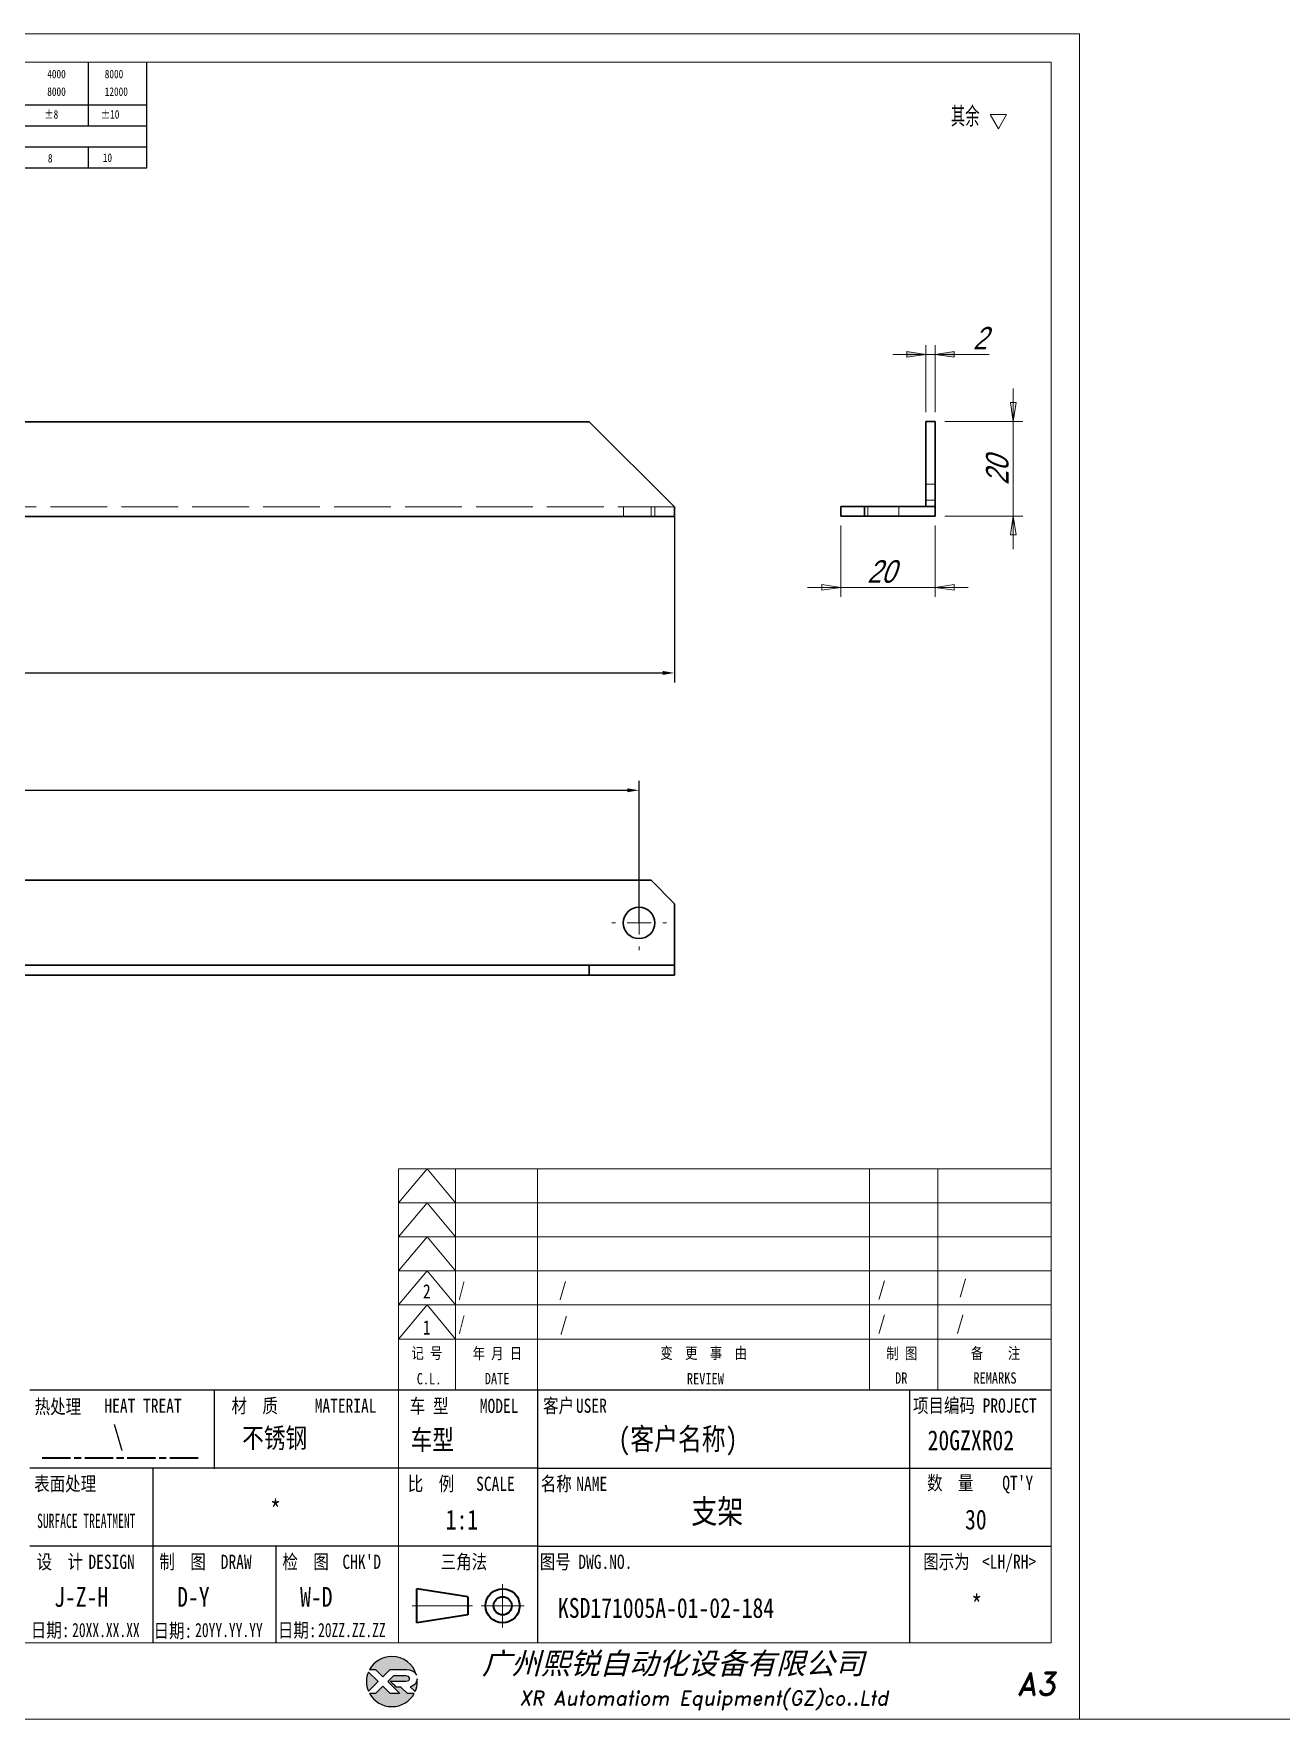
# Model space of a CAD drawing. Header units: millimetres. Extents: x 115 to 5146, y 57 to 1134.
# Drawn here: x 2877.3 to 3141.1, y 57 to 413.4 of the extents above; entities that cross this region are included whole.
import ezdxf
from ezdxf.enums import TextEntityAlignment as Align

# ---------------------------------------------------------------- set-up
doc = ezdxf.new("R2010")
doc.units = ezdxf.units.MM
doc.header["$PDMODE"] = 35
for name, pattern in [('ACAD_ISO02W100', [15, 12, -3]), ('AM_ISO08W050x2', [9, 6, -0.75, 1.5, -0.75]), ('CENTER', [50.8, 31.75, -6.35, 6.35, -6.35]), ('DOT2', [0.125, 0, -0.125])]:
    doc.linetypes.add(name, pattern=pattern)
for name, color, linetype in [('C00-00-00', 7, 'Continuous'), ('layer 1', 7, 'Continuous'), ('图\\M+19E79\\M+195B6\\M+18E9A', 7, 'Continuous'), ('图号', 7, 'Continuous'), ('图名', 7, 'Continuous'), ('数量', 7, 'Continuous'), ('材质', 7, 'Continuous'), ('表面处理', 7, 'Continuous'), ('车型', 7, 'Continuous')]:
    doc.layers.add(name, color=color, linetype=linetype)
doc.layers.add('C00-00-FF', color=5, linetype='Continuous', true_color=0x0000ff)
for name, color, linetype, lineweight in [('DIM', 3, 'Continuous', 25), ('中心线', 2, 'AM_ISO08W050x2', 18), ('图框', 7, 'Continuous', 18), ('标注线', 3, 'Continuous', 18), ('热处理', 7, 'Continuous', 20), ('粗点划线', 6, 'AM_ISO08W050x2', 35)]:
    doc.layers.add(name, color=color, linetype=linetype, lineweight=lineweight)
doc.layers.add('打印', color=7, linetype='Continuous', lineweight=15, plot=False)
doc.layers.add('打印-禁用', color=7, linetype='Continuous', lineweight=15, plot=False)
doc.styles.add('HC_GBDIM', font='romans', dxfattribs={"width": 0.667, "bigfont": 'gbcbig'})
doc.styles.get("Standard").update_dxf_attribs({"font": 'txt.shx', "width": 0.8, "oblique": 20, "bigfont": 'bigfont.shx'})
doc.styles.add('STYLE1', font='')
doc.styles.add('国标', font='simfang.ttf', dxfattribs={"width": 0.8})
doc.styles.add('机械长仿宋', font='gbenor.shx', dxfattribs={"height": 1, "bigfont": 'gbcbig.shx'})
doc.styles.add('标题\\M+18E9A', font='romand.shx', dxfattribs={"oblique": 10, "bigfont": 'bigfont.shx'})
doc.styles.get('STYLE1').set_extended_font_data('SimSun')
doc.dimstyles.new('HC_GBDIM', dxfattribs={"dimtxt": 3.5, "dimasz": 2.5, "dimexe": 2, "dimexo": 0, "dimgap": 1.5, "dimtad": 1, "dimdec": 1, "dimzin": 0, "dimdsep": 46, "dimtxsty": 'HC_GBDIM', "dimcen": 2.5, "dimclrd": 130, "dimclre": 130, "dimclrt": 3, "dimadec": 0, "dimazin": 0, "dimtfac": 0.714286, "dimtdec": 1, "dimtmove": 0, "dimatfit": 3, "dimfxl": 0, "dimtzin": 0, "dimlwd": -1, "dimlwe": -1, "dimarcsym": 0})

# ---------------------------------------------------------------- blocks, each defined once
blk = doc.blocks.new('XR')
at = {"true_color": 0xfc8000}
h = blk.add_hatch(color=30, dxfattribs=at)
h.set_gradient(color1=(252, 128, 0), rotation=240, one_color=1, tint=1, name='INVCURVED')
edge = h.paths.add_edge_path()
edge.add_spline(control_points=[(-434.18, -5928.47), (-433.9, -5928.74), (-433.63, -5929.01), (-433.63, -5929.01), (-433.63, -5929.01), (-433.63, -5929.01), (-433.36, -5928.74), (-433.09, -5928.47)], knot_values=[0.5625, 0.5625, 0.5625, 0.5625, 0.625, 0.625, 0.625, 0.625, 0.6875, 0.6875, 0.6875, 0.6875], degree=3, periodic=0)
edge.add_spline(control_points=[(-433.09, -5928.47), (-432.82, -5928.2), (-432.54, -5927.93), (-432.54, -5927.93), (-432.54, -5927.93), (-432.54, -5927.93), (-432.04, -5927.93), (-431.53, -5927.93)], knot_values=[0.4375, 0.4375, 0.4375, 0.4375, 0.5, 0.5, 0.5, 0.5, 0.5625, 0.5625, 0.5625, 0.5625], degree=3, periodic=0)
edge.add_spline(control_points=[(-431.53, -5927.93), (-431.03, -5927.93), (-430.52, -5927.93), (-430.52, -5927.93), (-430.52, -5927.93), (-430, -5927.93), (-429.43, -5927.96), (-429.01, -5928.33)], knot_values=[0.25, 0.25, 0.25, 0.25, 0.3125, 0.3125, 0.3125, 0.3125, 0.4375, 0.4375, 0.4375, 0.4375], degree=3, periodic=0)
edge.add_spline(control_points=[(-429.01, -5928.33), (-428.88, -5928.44), (-428.78, -5928.59), (-428.71, -5928.75)], knot_values=[0.125, 0.125, 0.125, 0.125, 0.25, 0.25, 0.25, 0.25], degree=3, periodic=0)
edge.add_spline(control_points=[(-428.71, -5928.75), (-429.13, -5927.18), (-430.58, -5926.02), (-432.31, -5926.02)], knot_values=[0, 0, 0, 0, 0.125, 0.125, 0.125, 0.125], degree=3, periodic=0)
edge.add_spline(control_points=[(-432.31, -5926.02), (-433.72, -5926.02), (-434.94, -5926.79), (-435.58, -5927.93)], knot_values=[0.875, 0.875, 0.875, 0.875, 1, 1, 1, 1], degree=3, periodic=0)
edge.add_spline(control_points=[(-435.58, -5927.93), (-435.58, -5927.93), (-434.72, -5927.93), (-434.72, -5927.93), (-434.72, -5927.93), (-434.72, -5927.93), (-434.45, -5928.2), (-434.18, -5928.47)], knot_values=[0.6875, 0.6875, 0.6875, 0.6875, 0.8125, 0.8125, 0.8125, 0.8125, 0.875, 0.875, 0.875, 0.875], degree=3, periodic=0)
edge = h.paths.add_edge_path()
edge.add_spline(control_points=[(-434.79, -5929.26), (-435.04, -5929.02), (-435.34, -5928.72), (-435.54, -5928.53)], knot_values=[0.562504, 0.562504, 0.562504, 0.562504, 0.656252, 0.656252, 0.656252, 0.656252], degree=3, periodic=0)
edge.add_spline(control_points=[(-435.54, -5928.53), (-435.67, -5928.4), (-435.76, -5928.31), (-435.76, -5928.31), (-435.76, -5928.31), (-435.94, -5928.74), (-436.03, -5929.21), (-436.03, -5929.71)], knot_values=[0.25, 0.25, 0.25, 0.25, 0.312504, 0.312504, 0.312504, 0.312504, 0.562504, 0.562504, 0.562504, 0.562504], degree=3, periodic=0)
edge.add_spline(control_points=[(-436.03, -5929.71), (-436.03, -5930.2), (-435.94, -5930.67), (-435.76, -5931.1), (-435.76, -5931.1), (-435.4, -5930.75), (-435.05, -5930.4)], knot_values=[0.874998, 0.874998, 0.874998, 0.874998, 1.124998, 1.124998, 1.124998, 1.25, 1.25, 1.25, 1.25], degree=3, periodic=0)
edge.add_spline(control_points=[(-435.05, -5930.4), (-434.7, -5930.05), (-434.34, -5929.71), (-434.34, -5929.71), (-434.34, -5929.71), (-434.34, -5929.71), (-434.34, -5929.71), (-434.34, -5929.71)], knot_values=[0.749878, 0.749878, 0.749878, 0.749878, 0.874875, 0.874875, 0.874875, 0.874875, 0.874998, 0.874998, 0.874998, 0.874998], degree=3, periodic=0)
edge.add_spline(control_points=[(-434.34, -5929.71), (-434.34, -5929.71), (-434.34, -5929.71), (-434.34, -5929.71)], knot_values=[0.749634, 0.749634, 0.749634, 0.749634, 0.749817, 0.749817, 0.749817, 0.749817], degree=3, periodic=0)
edge.add_spline(control_points=[(-434.35, -5929.7), (-434.35, -5929.7), (-434.35, -5929.7), (-434.35, -5929.7)], knot_values=[0.738281, 0.738281, 0.738281, 0.738281, 0.742188, 0.742188, 0.742188, 0.742188], degree=3, periodic=0)
edge.add_spline(control_points=[(-434.35, -5929.7), (-434.36, -5929.69), (-434.37, -5929.68), (-434.38, -5929.67)], knot_values=[0.726563, 0.726563, 0.726563, 0.726563, 0.738281, 0.738281, 0.738281, 0.738281], degree=3, periodic=0)
edge.add_spline(control_points=[(-434.38, -5929.67), (-434.38, -5929.66), (-434.39, -5929.65), (-434.4, -5929.65)], knot_values=[0.718751, 0.718751, 0.718751, 0.718751, 0.726563, 0.726563, 0.726563, 0.726563], degree=3, periodic=0)
edge.add_spline(control_points=[(-434.4, -5929.65), (-434.42, -5929.63), (-434.45, -5929.6), (-434.47, -5929.58)], knot_values=[0.703126, 0.703126, 0.703126, 0.703126, 0.718751, 0.718751, 0.718751, 0.718751], degree=3, periodic=0)
edge.add_spline(control_points=[(-434.47, -5929.58), (-434.5, -5929.55), (-434.53, -5929.52), (-434.56, -5929.49)], knot_values=[0.687501, 0.687501, 0.687501, 0.687501, 0.703126, 0.703126, 0.703126, 0.703126], degree=3, periodic=0)
edge.add_spline(control_points=[(-434.56, -5929.49), (-434.63, -5929.42), (-434.71, -5929.35), (-434.79, -5929.26)], knot_values=[0.656252, 0.656252, 0.656252, 0.656252, 0.687501, 0.687501, 0.687501, 0.687501], degree=3, periodic=0)
at = {"true_color": 0x0348ff}
h = blk.add_hatch(color=160, dxfattribs=at)
h.set_gradient(color1=(3, 72, 255), color2=(0, 41, 153), one_color=1, tint=0.3, name='HEMISPHERICAL')
edge = h.paths.add_edge_path()
edge.add_spline(control_points=[(-432.54, -5929.67), (-432.26, -5929.95), (-431.94, -5930.23), (-431.66, -5930.51), (-431.66, -5930.51), (-431.66, -5930.51), (-431.66, -5930.51), (-431.66, -5930.51)], knot_values=[0.736842, 0.736842, 0.736842, 0.736842, 0.789474, 0.789474, 0.789474, 0.789474, 0.802633, 0.802633, 0.802633, 0.802633], degree=3, periodic=0)
edge.add_spline(control_points=[(-431.66, -5930.51), (-431.65, -5930.51), (-431.65, -5930.52), (-431.65, -5930.52)], knot_values=[0.802633, 0.802633, 0.802633, 0.802633, 0.815791, 0.815791, 0.815791, 0.815791], degree=3, periodic=0)
edge.add_spline(control_points=[(-431.65, -5930.52), (-431.64, -5930.53), (-431.64, -5930.53), (-431.64, -5930.53)], knot_values=[0.815791, 0.815791, 0.815791, 0.815791, 0.82237, 0.82237, 0.82237, 0.82237], degree=3, periodic=0)
edge.add_spline(control_points=[(-431.64, -5930.53), (-431.64, -5930.53), (-431.64, -5930.53), (-431.63, -5930.54)], knot_values=[0.82237, 0.82237, 0.82237, 0.82237, 0.828949, 0.828949, 0.828949, 0.828949], degree=3, periodic=0)
edge.add_spline(control_points=[(-431.63, -5930.54), (-431.63, -5930.54), (-431.63, -5930.54), (-431.63, -5930.54), (-431.63, -5930.54), (-431.63, -5930.54), (-431.59, -5930.54), (-431.52, -5930.54)], knot_values=[0.841901, 0.841901, 0.841901, 0.841901, 0.842105, 0.842105, 0.842105, 0.842105, 0.855264, 0.855264, 0.855264, 0.855264], degree=3, periodic=0)
edge.add_spline(control_points=[(-431.52, -5930.54), (-431.46, -5930.54), (-431.38, -5930.54), (-431.3, -5930.54)], knot_values=[0.855264, 0.855264, 0.855264, 0.855264, 0.868422, 0.868422, 0.868422, 0.868422], degree=3, periodic=0)
edge.add_spline(control_points=[(-431.3, -5930.54), (-431.26, -5930.54), (-431.22, -5930.54), (-431.18, -5930.54)], knot_values=[0.868422, 0.868422, 0.868422, 0.868422, 0.875, 0.875, 0.875, 0.875], degree=3, periodic=0)
edge.add_spline(control_points=[(-431.18, -5930.54), (-431.14, -5930.54), (-431.1, -5930.54), (-431.07, -5930.54)], knot_values=[0.875, 0.875, 0.875, 0.875, 0.881579, 0.881579, 0.881579, 0.881579], degree=3, periodic=0)
edge.add_spline(control_points=[(-431.07, -5930.54), (-431.05, -5930.54), (-431.04, -5930.54), (-431.03, -5930.54)], knot_values=[0.881579, 0.881579, 0.881579, 0.881579, 0.884869, 0.884869, 0.884869, 0.884869], degree=3, periodic=0)
edge.add_spline(control_points=[(-431.03, -5930.54), (-431.02, -5930.54), (-431, -5930.54), (-431, -5930.54)], knot_values=[0.884869, 0.884869, 0.884869, 0.884869, 0.888158, 0.888158, 0.888158, 0.888158], degree=3, periodic=0)
edge.add_spline(control_points=[(-431, -5930.54), (-430.99, -5930.54), (-430.99, -5930.54), (-430.98, -5930.54)], knot_values=[0.888158, 0.888158, 0.888158, 0.888158, 0.889803, 0.889803, 0.889803, 0.889803], degree=3, periodic=0)
edge.add_spline(control_points=[(-430.98, -5930.54), (-430.98, -5930.54), (-430.98, -5930.54), (-430.97, -5930.54)], knot_values=[0.889803, 0.889803, 0.889803, 0.889803, 0.891447, 0.891447, 0.891447, 0.891447], degree=3, periodic=0)
edge.add_spline(control_points=[(-430.97, -5930.54), (-430.97, -5930.54), (-430.97, -5930.54), (-430.97, -5930.54)], knot_values=[0.891447, 0.891447, 0.891447, 0.891447, 0.89227, 0.89227, 0.89227, 0.89227], degree=3, periodic=0)
edge.add_spline(control_points=[(-430.97, -5930.54), (-430.97, -5930.54), (-430.97, -5930.54), (-430.97, -5930.54)], knot_values=[0.89227, 0.89227, 0.89227, 0.89227, 0.893092, 0.893092, 0.893092, 0.893092], degree=3, periodic=0)
edge.add_spline(control_points=[(-430.97, -5930.54), (-430.97, -5930.54), (-430.97, -5930.54), (-430.97, -5930.54)], knot_values=[0.893092, 0.893092, 0.893092, 0.893092, 0.893503, 0.893503, 0.893503, 0.893503], degree=3, periodic=0)
edge.add_spline(control_points=[(-430.97, -5930.54), (-430.97, -5930.54), (-430.97, -5930.54), (-430.97, -5930.54)], knot_values=[0.893503, 0.893503, 0.893503, 0.893503, 0.893914, 0.893914, 0.893914, 0.893914], degree=3, periodic=0)
edge.add_spline(control_points=[(-430.97, -5930.54), (-430.97, -5930.54), (-430.97, -5930.54), (-430.97, -5930.54)], knot_values=[0.893914, 0.893914, 0.893914, 0.893914, 0.89412, 0.89412, 0.89412, 0.89412], degree=3, periodic=0)
edge.add_spline(control_points=[(-430.97, -5930.54), (-430.97, -5930.54), (-430.97, -5930.54), (-430.97, -5930.54)], knot_values=[0.89412, 0.89412, 0.89412, 0.89412, 0.894326, 0.894326, 0.894326, 0.894326], degree=3, periodic=0)
edge.add_spline(control_points=[(-430.97, -5930.54), (-430.97, -5930.54), (-430.97, -5930.54), (-430.97, -5930.54)], knot_values=[0.894428, 0.894428, 0.894428, 0.894428, 0.894531, 0.894531, 0.894531, 0.894531], degree=3, periodic=0)
edge.add_spline(control_points=[(-430.97, -5930.54), (-430.97, -5930.54), (-430.97, -5930.54), (-430.97, -5930.54)], knot_values=[0.894531, 0.894531, 0.894531, 0.894531, 0.894583, 0.894583, 0.894583, 0.894583], degree=3, periodic=0)
edge.add_spline(control_points=[(-430.97, -5930.54), (-430.97, -5930.54), (-430.97, -5930.54), (-430.97, -5930.54), (-430.97, -5930.54), (-430.97, -5930.54), (-430.73, -5930.78), (-430.49, -5931.01)], knot_values=[0.894685, 0.894685, 0.894685, 0.894685, 0.894737, 0.894737, 0.894737, 0.894737, 0.921052, 0.921052, 0.921052, 0.921052], degree=3, periodic=0)
edge.add_spline(control_points=[(-430.49, -5931.01), (-430.26, -5931.24), (-430.02, -5931.48), (-430.02, -5931.48)], knot_values=[0.921052, 0.921052, 0.921052, 0.921052, 0.947368, 0.947368, 0.947368, 0.947368], degree=3, periodic=0)
edge.add_spline(control_points=[(-430.02, -5931.48), (-430.02, -5931.48), (-430.02, -5931.48), (-430.02, -5931.48)], knot_values=[0.947522, 0.947522, 0.947522, 0.947522, 0.947573, 0.947573, 0.947573, 0.947573], degree=3, periodic=0)
edge.add_spline(control_points=[(-430.02, -5931.48), (-430.02, -5931.48), (-430.02, -5931.48), (-430.02, -5931.48)], knot_values=[0.947573, 0.947573, 0.947573, 0.947573, 0.947676, 0.947676, 0.947676, 0.947676], degree=3, periodic=0)
edge.add_spline(control_points=[(-430.02, -5931.48), (-430.02, -5931.48), (-430.02, -5931.48), (-430.02, -5931.48)], knot_values=[0.947676, 0.947676, 0.947676, 0.947676, 0.947779, 0.947779, 0.947779, 0.947779], degree=3, periodic=0)
edge.add_spline(control_points=[(-430.02, -5931.48), (-430.02, -5931.48), (-430.02, -5931.48), (-430.02, -5931.48)], knot_values=[0.947779, 0.947779, 0.947779, 0.947779, 0.947984, 0.947984, 0.947984, 0.947984], degree=3, periodic=0)
edge.add_spline(control_points=[(-430.02, -5931.48), (-430.02, -5931.48), (-430.02, -5931.48), (-430.02, -5931.48)], knot_values=[0.947984, 0.947984, 0.947984, 0.947984, 0.94819, 0.94819, 0.94819, 0.94819], degree=3, periodic=0)
edge.add_spline(control_points=[(-430.02, -5931.48), (-430.02, -5931.48), (-430.02, -5931.48), (-430.02, -5931.48)], knot_values=[0.94819, 0.94819, 0.94819, 0.94819, 0.948601, 0.948601, 0.948601, 0.948601], degree=3, periodic=0)
edge.add_spline(control_points=[(-430.02, -5931.48), (-430.02, -5931.48), (-430.02, -5931.48), (-430.02, -5931.48)], knot_values=[0.948601, 0.948601, 0.948601, 0.948601, 0.949012, 0.949012, 0.949012, 0.949012], degree=3, periodic=0)
edge.add_spline(control_points=[(-430.02, -5931.48), (-430.02, -5931.48), (-430.01, -5931.48), (-430.01, -5931.48)], knot_values=[0.949012, 0.949012, 0.949012, 0.949012, 0.949834, 0.949834, 0.949834, 0.949834], degree=3, periodic=0)
edge.add_spline(control_points=[(-430.01, -5931.48), (-430.01, -5931.48), (-430.01, -5931.48), (-430.01, -5931.48)], knot_values=[0.949834, 0.949834, 0.949834, 0.949834, 0.950657, 0.950657, 0.950657, 0.950657], degree=3, periodic=0)
edge.add_spline(control_points=[(-430.01, -5931.48), (-430.01, -5931.48), (-430, -5931.48), (-430, -5931.48)], knot_values=[0.950657, 0.950657, 0.950657, 0.950657, 0.952301, 0.952301, 0.952301, 0.952301], degree=3, periodic=0)
edge.add_spline(control_points=[(-430, -5931.48), (-429.99, -5931.48), (-429.98, -5931.48), (-429.98, -5931.48)], knot_values=[0.952301, 0.952301, 0.952301, 0.952301, 0.953946, 0.953946, 0.953946, 0.953946], degree=3, periodic=0)
edge.add_spline(control_points=[(-429.98, -5931.48), (-429.96, -5931.48), (-429.95, -5931.48), (-429.93, -5931.48)], knot_values=[0.953946, 0.953946, 0.953946, 0.953946, 0.957236, 0.957236, 0.957236, 0.957236], degree=3, periodic=0)
edge.add_spline(control_points=[(-429.93, -5931.48), (-429.91, -5931.48), (-429.89, -5931.48), (-429.87, -5931.48)], knot_values=[0.957236, 0.957236, 0.957236, 0.957236, 0.960525, 0.960525, 0.960525, 0.960525], degree=3, periodic=0)
edge.add_spline(control_points=[(-429.87, -5931.48), (-429.82, -5931.48), (-429.77, -5931.48), (-429.71, -5931.48)], knot_values=[0.960525, 0.960525, 0.960525, 0.960525, 0.967104, 0.967104, 0.967104, 0.967104], degree=3, periodic=0)
edge.add_spline(control_points=[(-429.71, -5931.48), (-429.65, -5931.48), (-429.59, -5931.48), (-429.53, -5931.48)], knot_values=[0.967104, 0.967104, 0.967104, 0.967104, 0.973683, 0.973683, 0.973683, 0.973683], degree=3, periodic=0)
edge.add_spline(control_points=[(-429.53, -5931.48), (-429.41, -5931.48), (-429.29, -5931.48), (-429.19, -5931.48)], knot_values=[0.973683, 0.973683, 0.973683, 0.973683, 0.98684, 0.98684, 0.98684, 0.98684], degree=3, periodic=0)
edge.add_spline(control_points=[(-429.19, -5931.48), (-429.1, -5931.48), (-429.04, -5931.48), (-429.04, -5931.48), (-429.67, -5932.62), (-430.9, -5933.39), (-432.31, -5933.39)], knot_values=[0.98684, 0.98684, 0.98684, 0.98684, 1, 1, 1, 1.052632, 1.052632, 1.052632, 1.052632], degree=3, periodic=0)
edge.add_spline(control_points=[(-432.31, -5933.39), (-433.72, -5933.39), (-434.94, -5932.62), (-435.58, -5931.48), (-435.58, -5931.48), (-435.58, -5931.48), (-435.36, -5931.48), (-435.15, -5931.48)], knot_values=[0.052632, 0.052632, 0.052632, 0.052632, 0.105263, 0.105263, 0.105263, 0.105263, 0.131579, 0.131579, 0.131579, 0.131579], degree=3, periodic=0)
edge.add_spline(control_points=[(-435.15, -5931.48), (-434.93, -5931.48), (-434.72, -5931.48), (-434.72, -5931.48), (-434.72, -5931.48), (-434.72, -5931.48), (-434.45, -5931.21), (-434.18, -5930.94)], knot_values=[0.131579, 0.131579, 0.131579, 0.131579, 0.157895, 0.157895, 0.157895, 0.157895, 0.184211, 0.184211, 0.184211, 0.184211], degree=3, periodic=0)
edge.add_spline(control_points=[(-434.18, -5930.94), (-433.9, -5930.67), (-433.63, -5930.4), (-433.63, -5930.4), (-433.63, -5930.4), (-433.63, -5930.4), (-433.36, -5930.67), (-433.09, -5930.94)], knot_values=[0.184211, 0.184211, 0.184211, 0.184211, 0.210526, 0.210526, 0.210526, 0.210526, 0.236842, 0.236842, 0.236842, 0.236842], degree=3, periodic=0)
edge.add_spline(control_points=[(-433.09, -5930.94), (-432.82, -5931.21), (-432.54, -5931.48), (-432.54, -5931.48), (-432.54, -5931.48), (-432.54, -5931.48), (-432.19, -5931.48), (-431.83, -5931.48)], knot_values=[0.236842, 0.236842, 0.236842, 0.236842, 0.263158, 0.263158, 0.263158, 0.263158, 0.289474, 0.289474, 0.289474, 0.289474], degree=3, periodic=0)
edge.add_spline(control_points=[(-431.83, -5931.48), (-431.48, -5931.48), (-431.12, -5931.48), (-431.12, -5931.48), (-431.12, -5931.48), (-431.12, -5931.48), (-431.57, -5931.03), (-432.02, -5930.59)], knot_values=[0.289474, 0.289474, 0.289474, 0.289474, 0.315789, 0.315789, 0.315789, 0.315789, 0.342105, 0.342105, 0.342105, 0.342105], degree=3, periodic=0)
edge.add_spline(control_points=[(-432.02, -5930.59), (-432.47, -5930.15), (-432.92, -5929.71), (-432.92, -5929.71), (-432.92, -5929.71), (-432.92, -5929.71), (-432.71, -5929.5), (-432.5, -5929.29)], knot_values=[0.342105, 0.342105, 0.342105, 0.342105, 0.368421, 0.368421, 0.368421, 0.368421, 0.394737, 0.394737, 0.394737, 0.394737], degree=3, periodic=0)
edge.add_spline(control_points=[(-432.5, -5929.29), (-432.3, -5929.09), (-432.09, -5928.88), (-432.09, -5928.88)], knot_values=[0.394737, 0.394737, 0.394737, 0.394737, 0.421053, 0.421053, 0.421053, 0.421053], degree=3, periodic=0)
edge.add_spline(control_points=[(-432.09, -5928.88), (-432.09, -5928.88), (-432.06, -5928.86), (-432.06, -5928.86)], knot_values=[0.421053, 0.421053, 0.421053, 0.421053, 0.473684, 0.473684, 0.473684, 0.473684], degree=3, periodic=0)
edge.add_spline(control_points=[(-432.06, -5928.86), (-432.06, -5928.86), (-432.06, -5928.86), (-432.06, -5928.86), (-432.06, -5928.86), (-432.06, -5928.86), (-430.4, -5928.86), (-430.26, -5928.86)], knot_values=[0.473684, 0.473684, 0.473684, 0.473684, 0.473684, 0.473684, 0.473684, 0.473684, 0.526316, 0.526316, 0.526316, 0.526316], degree=3, periodic=0)
edge.add_spline(control_points=[(-430.26, -5928.86), (-429.54, -5928.86), (-429.62, -5929.4), (-429.83, -5929.55)], knot_values=[0.526316, 0.526316, 0.526316, 0.526316, 0.578947, 0.578947, 0.578947, 0.578947], degree=3, periodic=0)
edge.add_spline(control_points=[(-429.83, -5929.55), (-429.94, -5929.62), (-430.08, -5929.65), (-430.26, -5929.65), (-430.26, -5929.65), (-430.26, -5929.65), (-430.48, -5929.65), (-430.71, -5929.66)], knot_values=[0.578947, 0.578947, 0.578947, 0.578947, 0.631579, 0.631579, 0.631579, 0.631579, 0.657895, 0.657895, 0.657895, 0.657895], degree=3, periodic=0)
edge.add_spline(control_points=[(-430.71, -5929.66), (-430.93, -5929.66), (-431.15, -5929.67), (-431.15, -5929.67), (-431.15, -5929.67), (-431.15, -5929.67), (-432.54, -5929.67), (-432.54, -5929.67)], knot_values=[0.657895, 0.657895, 0.657895, 0.657895, 0.684211, 0.684211, 0.684211, 0.684211, 0.736842, 0.736842, 0.736842, 0.736842], degree=3, periodic=0)
edge = h.paths.add_edge_path()
edge.add_spline(control_points=[(-428.6, -5929.32), (-428.61, -5929.67), (-428.76, -5930), (-429.06, -5930.22)], knot_values=[0.8, 0.8, 0.8, 0.8, 1, 1, 1, 1], degree=3, periodic=0)
edge.add_spline(control_points=[(-429.06, -5930.22), (-429.22, -5930.34), (-429.41, -5930.43), (-429.61, -5930.48)], knot_values=[0.6, 0.6, 0.6, 0.6, 0.8, 0.8, 0.8, 0.8], degree=3, periodic=0)
edge.add_spline(control_points=[(-429.61, -5930.48), (-429.61, -5930.48), (-428.9, -5931.19), (-428.9, -5931.19), (-428.9, -5931.19), (-428.69, -5930.73), (-428.58, -5930.23), (-428.58, -5929.71)], knot_values=[0.2, 0.2, 0.2, 0.2, 0.4, 0.4, 0.4, 0.4, 0.6, 0.6, 0.6, 0.6], degree=3, periodic=0)
edge.add_spline(control_points=[(-428.58, -5929.71), (-428.58, -5929.58), (-428.59, -5929.45), (-428.6, -5929.32)], knot_values=[0, 0, 0, 0, 0.2, 0.2, 0.2, 0.2], degree=3, periodic=0)
at = {"layer": 'layer 1', "color": 30}
for points, knots in [([(-432.31, -5926.02), (-430.58, -5926.02), (-429.13, -5927.18), (-428.71, -5928.75), (-428.71, -5928.75), (-428.78, -5928.59), (-428.88, -5928.44), (-429.01, -5928.33), (-429.01, -5928.33), (-429.43, -5927.96), (-430, -5927.93), (-430.52, -5927.93), (-430.52, -5927.93), (-430.52, -5927.93), (-432.54, -5927.93), (-432.54, -5927.93), (-432.54, -5927.93), (-432.54, -5927.93), (-433.63, -5929.01), (-433.63, -5929.01), (-433.63, -5929.01), (-433.63, -5929.01), (-434.72, -5927.93), (-434.72, -5927.93), (-434.72, -5927.93), (-434.72, -5927.93), (-435.58, -5927.93), (-435.58, -5927.93), (-435.58, -5927.93), (-434.94, -5926.79), (-433.72, -5926.02), (-432.31, -5926.02)], [0, 0, 0, 0, 0.125, 0.125, 0.125, 0.125, 0.25, 0.25, 0.25, 0.25, 0.375, 0.375, 0.375, 0.375, 0.5, 0.5, 0.5, 0.5, 0.625, 0.625, 0.625, 0.625, 0.75, 0.75, 0.75, 0.75, 0.875, 0.875, 0.875, 0.875, 1, 1, 1, 1]), ([(-435.76, -5931.1), (-435.94, -5930.67), (-436.03, -5930.2), (-436.03, -5929.71), (-436.03, -5929.71), (-436.03, -5929.21), (-435.94, -5928.74), (-435.76, -5928.31), (-435.76, -5928.31), (-435.76, -5928.31), (-434.34, -5929.71), (-434.34, -5929.71), (-434.34, -5929.71), (-434.34, -5929.71), (-435.76, -5931.1), (-435.76, -5931.1)], [0, 0, 0, 0, 0.25, 0.25, 0.25, 0.25, 0.5, 0.5, 0.5, 0.5, 0.75, 0.75, 0.75, 0.75, 1, 1, 1, 1])]:
    blk.add_open_spline(points, degree=3, knots=knots, dxfattribs=at)
at = {"layer": 'layer 1', "color": 154}
for points, knots in [([(-429.04, -5931.48), (-429.67, -5932.62), (-430.9, -5933.39), (-432.31, -5933.39), (-432.31, -5933.39), (-433.72, -5933.39), (-434.94, -5932.62), (-435.58, -5931.48), (-435.58, -5931.48), (-435.58, -5931.48), (-434.72, -5931.48), (-434.72, -5931.48), (-434.72, -5931.48), (-434.72, -5931.48), (-433.63, -5930.4), (-433.63, -5930.4), (-433.63, -5930.4), (-433.63, -5930.4), (-432.54, -5931.48), (-432.54, -5931.48), (-432.54, -5931.48), (-432.54, -5931.48), (-431.12, -5931.48), (-431.12, -5931.48), (-431.12, -5931.48), (-431.12, -5931.48), (-432.92, -5929.71), (-432.92, -5929.71), (-432.92, -5929.71), (-432.92, -5929.71), (-432.09, -5928.88), (-432.09, -5928.88), (-432.09, -5928.88), (-432.09, -5928.88), (-432.06, -5928.86), (-432.06, -5928.86), (-432.06, -5928.86), (-432.06, -5928.86), (-430.4, -5928.86), (-430.26, -5928.86), (-430.26, -5928.86), (-429.54, -5928.86), (-429.62, -5929.4), (-429.83, -5929.55), (-429.83, -5929.55), (-429.94, -5929.62), (-430.08, -5929.65), (-430.26, -5929.65), (-430.26, -5929.65), (-430.26, -5929.65), (-431.15, -5929.67), (-431.15, -5929.67), (-431.15, -5929.67), (-431.15, -5929.67), (-432.54, -5929.67), (-432.54, -5929.67), (-432.54, -5929.67), (-432.26, -5929.95), (-431.94, -5930.23), (-431.66, -5930.51), (-431.66, -5930.51), (-431.66, -5930.51), (-431.63, -5930.54), (-431.63, -5930.54), (-431.63, -5930.54), (-431.63, -5930.54), (-430.97, -5930.54), (-430.97, -5930.54), (-430.97, -5930.54), (-430.97, -5930.54), (-430.02, -5931.48), (-430.02, -5931.48), (-430.02, -5931.48), (-430.02, -5931.48), (-429.04, -5931.48), (-429.04, -5931.48)], [0, 0, 0, 0, 0.052632, 0.052632, 0.052632, 0.052632, 0.105263, 0.105263, 0.105263, 0.105263, 0.157895, 0.157895, 0.157895, 0.157895, 0.210526, 0.210526, 0.210526, 0.210526, 0.263158, 0.263158, 0.263158, 0.263158, 0.315789, 0.315789, 0.315789, 0.315789, 0.368421, 0.368421, 0.368421, 0.368421, 0.421053, 0.421053, 0.421053, 0.421053, 0.473684, 0.473684, 0.473684, 0.473684, 0.526316, 0.526316, 0.526316, 0.526316, 0.578947, 0.578947, 0.578947, 0.578947, 0.631579, 0.631579, 0.631579, 0.631579, 0.684211, 0.684211, 0.684211, 0.684211, 0.736842, 0.736842, 0.736842, 0.736842, 0.789474, 0.789474, 0.789474, 0.789474, 0.842105, 0.842105, 0.842105, 0.842105, 0.894737, 0.894737, 0.894737, 0.894737, 0.947368, 0.947368, 0.947368, 0.947368, 1, 1, 1, 1]), ([(-428.6, -5929.32), (-428.59, -5929.45), (-428.58, -5929.58), (-428.58, -5929.71), (-428.58, -5929.71), (-428.58, -5930.23), (-428.69, -5930.73), (-428.9, -5931.19), (-428.9, -5931.19), (-428.9, -5931.19), (-429.61, -5930.48), (-429.61, -5930.48), (-429.61, -5930.48), (-429.41, -5930.43), (-429.22, -5930.34), (-429.06, -5930.22), (-429.06, -5930.22), (-428.76, -5930), (-428.61, -5929.67), (-428.6, -5929.32)], [0, 0, 0, 0, 0.2, 0.2, 0.2, 0.2, 0.4, 0.4, 0.4, 0.4, 0.6, 0.6, 0.6, 0.6, 0.8, 0.8, 0.8, 0.8, 1, 1, 1, 1])]:
    blk.add_open_spline(points, degree=3, knots=knots, dxfattribs=at)
blk = doc.blocks.new('GZDEH零件A3图框V01版')
at = {"layer": '中心线', "color": 1, "linetype": 'CENTER', "lineweight": 5, "ltscale": 2}
for p, q in [((3175.82, -1822.66), (3175.82, -1830.26)), ((3170.49, -1826.46), (3159.89, -1826.46)), ((3179.62, -1826.46), (3172.02, -1826.46))]:
    blk.add_line(p, q, dxfattribs=at)
at = {"layer": '图\\M+19E79\\M+195B6\\M+18E9A', "color": 9}
for p, q in [((3102.86, -1561.98), (3102.86, -1554.46)), ((3113.09, -1573.08), (3113.09, -1554.46)), ((2996.09, -1561.98), (3113.09, -1561.98)), ((3102.86, -1565.68), (3102.86, -1561.98)), ((2996.09, -1565.68), (3113.09, -1565.68)), ((2996.09, -1569.38), (3113.09, -1569.38)), ((3102.86, -1573.08), (3102.86, -1569.38)), ((2990.09, -1573.08), (3113.09, -1573.08)), ((3272.49, -1788.46), (3092.49, -1788.46)), ((3124.99, -1788.46), (3124.99, -1802.35)), ((3181.99, -1788.46), (3181.99, -1832.96)), ((3247.49, -1788.46), (3247.49, -1832.96)), ((3181.99, -1802.21), (3092.49, -1802.21)), ((3114.17, -1802.21), (3114.17, -1815.96)), ((3181.99, -1802.21), (3272.49, -1802.21)), ((3181.99, -1815.96), (3092.49, -1815.96)), ((3114.17, -1815.96), (3114.17, -1832.96)), ((3114.17, -1815.96), (3114.17, -1832.96)), ((3135.83, -1815.96), (3135.83, -1832.96)), ((3135.83, -1815.96), (3135.83, -1832.96)), ((3181.99, -1815.96), (3272.49, -1815.96))]:
    blk.add_line(p, q, dxfattribs=at)
at = {"layer": '图\\M+19E79\\M+195B6\\M+18E9A', "color": 7}
blk.add_line((3272.49, -1788.46), (3092.49, -1788.46), dxfattribs=at)
at = {"layer": '图框', "linetype": 'Continuous'}
for p, q in [((3272.49, -1554.46), (2882.49, -1554.46)), ((3272.49, -1832.96), (3272.49, -1554.46)), ((3157.49, -1749.46), (3272.49, -1749.46)), ((3157.49, -1832.96), (3157.49, -1749.46)), ((2882.49, -1832.96), (3272.49, -1832.96))]:
    blk.add_line(p, q, dxfattribs=at)
at = {"layer": '图框', "color": 9}
for p, q in [((3157.49, -1755.46), (3162.49, -1749.46)), ((3162.49, -1749.46), (3167.49, -1755.46)), ((3167.49, -1788.46), (3167.49, -1749.46)), ((3240.49, -1788.46), (3240.49, -1749.46)), ((3252.49, -1749.46), (3252.49, -1788.46)), ((3157.49, -1755.46), (3272.49, -1755.46)), ((3157.49, -1761.46), (3162.49, -1755.46)), ((3162.49, -1755.46), (3167.49, -1761.46)), ((3157.49, -1761.46), (3272.49, -1761.46)), ((3157.49, -1767.46), (3162.49, -1761.46)), ((3162.49, -1761.46), (3167.49, -1767.46)), ((3157.49, -1767.46), (3272.49, -1767.46)), ((3157.49, -1773.46), (3162.49, -1767.46)), ((3162.49, -1767.46), (3167.49, -1773.46)), ((3157.49, -1773.46), (3272.49, -1773.46)), ((3157.49, -1779.46), (3162.49, -1773.46)), ((3162.49, -1773.46), (3167.49, -1779.46)), ((3157.49, -1779.46), (3272.49, -1779.46))]:
    blk.add_line(p, q, dxfattribs=at)
at = {"layer": '图框', "color": 9, "linetype": 'Continuous'}
blk.add_line((3181.99, -1749.46), (3181.99, -1832.96), dxfattribs=at)
at = {"layer": '图框', "color": 2, "linetype": 'ByBlock', "lineweight": 35}
for p, q in [((3169.69, -1824.86), (3160.69, -1823.46)), ((3160.69, -1829.46), (3160.69, -1823.46)), ((3169.69, -1824.86), (3169.69, -1828.06)), ((3169.69, -1828.06), (3160.69, -1829.46))]:
    blk.add_line(p, q, dxfattribs=at)
for radius in [3, 1.6]:
    blk.add_circle((3175.82, -1826.46), radius, dxfattribs=at)
at = {"layer": '打印-禁用', "linetype": 'Continuous'}
for p, q in [((3277.49, -1549.46), (2857.49, -1549.46)), ((3277.49, -1846.46), (3277.49, -1549.46)), ((2857.49, -1846.46), (3277.49, -1846.46))]:
    blk.add_line(p, q, dxfattribs=at)
at = {"layer": 'DIM', "xscale": 1.199999999999818, "yscale": 1.199999999999818, "zscale": 1.199999999999818}
blk.add_blockref('XR', (3675.07, 5275.84), dxfattribs=at)
at = {"layer": '图\\M+19E79\\M+195B6\\M+18E9A', "color": 9, "style": '国标'}
for s, height, width, p in [('4000', 1.5, 0.8, (3095.57, -1557.31)), ('8000', 1.5, 0.8, (3105.7, -1557.31)), ('8000', 1.5, 0.8, (3095.57, -1560.41)), ('12000', 1.5, 0.8, (3105.7, -1560.41)), ('±8', 1.5, 0.8, (3095.06, -1564.42)), ('±10', 1.5, 0.8, (3105.02, -1564.42)), ('8', 1.5, 0.8, (3095.68, -1572.15)), ('10', 1.5, 0.8, (3105.36, -1572.06)), ('热处理', 2.5, 0.8, (3093.35, -1792.61)), ('材  质', 2.5, 0.8, (3128.04, -1792.46)), ('项目编码 PROJECT', 2.5, 0.8, (3248.13, -1792.43)), ('表面处理', 2.5, 0.8, (3093.27, -1806.21)), ('比  例\u3000', 2.5, 0.8, (3159.1, -1806.21)), ('SCALE', 2.5, 0.8, (3171.15, -1806.21)), ('名称\u3000', 2.5, 0.8, (3182.54, -1806.21)), ('NAME', 2.5, 0.8, (3188.8, -1806.21)), ('数  量', 2.5, 0.8, (3250.61, -1806.05)), ("QT'Y ", 2.5, 0.8, (3263.86, -1806.05)), ('SURFACE TREATMENT', 2.5, 0.6, (3093.77, -1812.75)), (' DESIGN', 2.5, 0.8, (3101.47, -1819.96)), (' DRAW', 2.5, 0.8, (3124.78, -1819.96)), ("CHK'D", 2.5, 0.8, (3147.58, -1819.96)), ('三角法', 2.5, 0.8, (3164.9, -1819.96)), ('图号', 2.5, 0.8, (3182.36, -1819.96)), ('DWG.NO.', 2.5, 0.8, (3189.16, -1819.96)), ('图示为', 2.5, 0.8, (3249.94, -1819.93)), ('<LH/RH>', 2.5, 0.8, (3260.31, -1819.93))]:
    blk.add_text(s, height=height, dxfattribs=dict(at, width=width)).set_placement(p)
at = {"layer": '图\\M+19E79\\M+195B6\\M+18E9A', "color": 9, "style": '国标', "width": 0.8}
for s, p in [('HEAT TREAT', (3112.45, -1792.46)), ('MATERIAL', (3148.14, -1792.46)), ('客户', (3185.68, -1792.46)), ('USER', (3191.46, -1792.46)), ('设  计', (3097.79, -1819.96)), ('制  图', (3119.43, -1819.96)), ('检  图', (3141.11, -1819.96)), ('日期:', (3096.09, -1832)), ('日期:', (3117.71, -1832.1)), ('日期:', (3139.62, -1832))]:
    blk.add_text(s, height=2.5, dxfattribs=at).set_placement(p, align=Align.CENTER)
for s, p in [('车 型', (3162.87, -1791.2)), ('MODEL', (3175.2, -1791.24))]:
    blk.add_text(s, height=2.5, dxfattribs=at).set_placement(p, align=Align.MIDDLE)
at = {"layer": '图\\M+19E79\\M+195B6\\M+18E9A', "color": 7, "lineweight": -3, "style": 'STYLE1', "oblique": 15}
blk.add_text('广州熙锐自动化设备有限公司 ', height=3.8, dxfattribs=at).set_placement((3172.16, -1838.51))
at = {"layer": '图\\M+19E79\\M+195B6\\M+18E9A', "color": 7, "style": '标题\\M+18E9A', "oblique": 10}
for s, height, p in [('A3', 4, (3269.91, -1840.2)), ('XR Automatiom Equipment(GZ)co..Ltd', 2.5, (3211.26, -1842.9))]:
    blk.add_text(s, height=height, dxfattribs=at).set_placement(p, align=Align.MIDDLE)
at = {"layer": '图框', "color": 9, "style": '国标', "width": 0.8}
for s, p in [('记 号', (3162.47, -1782.94)), ('年 月 日', (3174.9, -1782.98)), ('变  更  事  由', (3211.24, -1782.93)), ('C.L.', (3162.86, -1787.45)), ('DATE', (3174.85, -1787.42)), ('REVIEW', (3211.55, -1787.45))]:
    blk.add_text(s, height=2, dxfattribs=at).set_placement(p, align=Align.CENTER)
for s, p in [('制 图', (3246.15, -1781.95)), ('备    注', (3262.68, -1781.92)), ('DR', (3246.06, -1786.34)), ('REMARKS', (3262.57, -1786.32))]:
    blk.add_text(s, height=2, dxfattribs=at).set_placement(p, align=Align.MIDDLE)
blk = doc.blocks.new('DEH A3')
at = {"layer": '图框'}
blk.add_blockref('GZDEH零件A3图框V01版', (-2857.49, 1846.46), dxfattribs=at)
blk = doc.blocks.new('FINISHER_1')
at = {"layer": '标注线'}
for p, q in [((0, 0), (-1.44, 2.5)), ((-1.44, 2.5), (1.44, 2.5)), ((1.44, 2.5), (0, 0))]:
    blk.add_line(p, q, dxfattribs=at)
blk = doc.blocks.new('其余任何12.5')
at = {"layer": '标注线', "color": 2, "linetype": 'ByBlock', "lineweight": 30}
blk.add_blockref('FINISHER_1', (0, 0), dxfattribs=at)
at = {"layer": '标注线', "color": 7, "linetype": 'DOT2', "style": '机械长仿宋'}
blk.add_text('其余', height=3.5, dxfattribs=at).set_placement((-8.38, 0.4))
blk = doc.blocks.new('*D64')
at = {"color": 130, "transparency": 16777216}
for p, q in [((2670.28, 222.96), (2670.28, 255.48)), ((2672.78, 253.48), (3002.75, 253.48)), ((3005.25, 225.43), (3005.25, 255.48))]:
    blk.add_line(p, q, dxfattribs=at)
for points in [[(2672.78, 253.9), (2672.78, 253.06), (2670.28, 253.48)], [(3002.75, 253.06), (3002.75, 253.9), (3005.25, 253.48)]]:
    blk.add_solid(points, dxfattribs=at)
at = {"layer": 'Defpoints', "color": 0, "transparency": 16777216}
for p in [(3005.25, 253.48), (3005.25, 225.43), (2670.28, 222.96)]:
    blk.add_point(p, dxfattribs=at)
at = {"color": 3, "transparency": 16777216, "insert": (2837.76, 256.73), "char_height": 3.5, "attachment_point": 5, "style": 'HC_GBDIM'}
blk.add_mtext('335.0', dxfattribs=at)
blk = doc.blocks.new('*D65')
at = {"color": 130, "transparency": 16777216}
for p, q in [((2662.73, 311.36), (2662.73, 276.29)), ((3012.73, 311.36), (3012.73, 276.29)), ((2665.23, 278.29), (3010.23, 278.29))]:
    blk.add_line(p, q, dxfattribs=at)
for points in [[(2665.23, 278.71), (2665.23, 277.87), (2662.73, 278.29)], [(3010.23, 277.87), (3010.23, 278.71), (3012.73, 278.29)]]:
    blk.add_solid(points, dxfattribs=at)
at = {"layer": 'Defpoints', "color": 0, "transparency": 16777216}
for p in [(2662.73, 311.36), (3012.73, 311.36), (3012.73, 278.29)]:
    blk.add_point(p, dxfattribs=at)
at = {"color": 3, "transparency": 16777216, "insert": (2837.73, 281.54), "char_height": 3.5, "attachment_point": 5, "style": 'HC_GBDIM'}
blk.add_mtext('350.0', dxfattribs=at)

msp = doc.modelspace()

# ---------------------------------------------------------------- hatches: boundary and pattern name
at = {"layer": 'C00-00-FF'}
h = msp.add_hatch(color=3, dxfattribs=at)
h.paths.add_polyline_path([(3065.891, 345.652), (3061.869, 345.087), (3061.869, 346.287)])
h.paths.add_polyline_path([(3067.866, 345.652), (3071.888, 346.287), (3071.888, 345.087)])

# ---------------------------------------------------------------- linework, layer by layer
at = {"layer": 'C00-00-00', "lineweight": 30}
for points in [[(3065.891, 313.478), (3065.891, 331.47)], [(3065.891, 331.47), (3067.866, 331.47)], [(3067.866, 331.47), (3067.866, 313.478)], [(2994.737, 331.4), (2680.789, 331.4)], [(3012.729, 313.409), (2994.737, 331.4)], [(3012.729, 311.363), (2662.727, 311.363)], [(3012.729, 313.409), (3012.729, 311.363)], [(3047.899, 311.432), (3047.899, 313.478)], [(3047.899, 313.478), (3052.909, 313.478)], [(3052.909, 311.432), (3047.899, 311.432)], [(3052.909, 313.478), (3052.909, 311.432)], [(3065.891, 313.478), (3052.909, 313.478)], [(3067.866, 311.432), (3052.909, 311.432)], [(3067.866, 313.478), (3065.891, 313.478)], [(3067.866, 313.478), (3067.866, 311.432)], [(3007.79, 234.457), (2667.736, 234.457)], [(3012.729, 229.448), (3007.79, 234.457)], [(3012.729, 216.465), (3012.729, 229.448)], [(2994.737, 216.465), (2680.789, 216.465)], [(2994.737, 214.419), (2680.789, 214.419)], [(2994.737, 214.419), (2994.737, 216.465)], [(2994.737, 216.465), (3012.729, 216.465)], [(3012.729, 214.419), (2994.737, 214.419)], [(3012.729, 216.465), (3012.729, 214.419)]]:
    msp.add_lwpolyline(points, dxfattribs=at)
at = {"layer": 'C00-00-00', "linetype": 'ACAD_ISO02W100', "lineweight": 5}
for points in [[(3067.919, 318.202), (3065.919, 318.202)], [(3065.919, 314.802), (3067.919, 314.802)], [(3012.791, 313.433), (2662.791, 313.433)], [(3001.991, 313.433), (3001.991, 311.433)], [(3007.791, 313.433), (3007.791, 311.433)], [(3008.591, 311.433), (3008.591, 313.433)], [(3053.619, 313.502), (3053.619, 311.502)], [(3060.219, 311.502), (3060.219, 313.503)]]:
    msp.add_lwpolyline(points, dxfattribs=at)
at = {"layer": 'C00-00-00', "lineweight": 30}
msp.add_circle((3005.25, 225.426), 3.316, dxfattribs=at)
at = {"layer": 'C00-00-FF', "color": 3, "lineweight": 5}
for points in [[(3065.891, 345.652), (3061.869, 345.087), (3061.869, 346.287)], [(3067.866, 345.652), (3071.888, 346.287), (3071.888, 345.087)], [(3084.376, 331.47), (3083.812, 335.492), (3085.011, 335.492)], [(3084.376, 311.432), (3085.011, 307.481), (3083.812, 307.481)], [(3047.899, 296.333), (3043.877, 295.769), (3043.877, 296.968)], [(3067.866, 296.333), (3071.888, 296.968), (3071.888, 295.769)]]:
    msp.add_lwpolyline(points, close=True, dxfattribs=at)
for points in [[(3065.891, 333.446), (3065.891, 347.627)], [(3067.866, 333.446), (3067.866, 347.627)], [(3065.891, 345.652), (3058.906, 345.652)], [(3065.891, 345.652), (3067.866, 345.652)], [(3067.866, 345.652), (3079.296, 345.652)], [(3084.376, 331.47), (3084.376, 338.455)], [(3069.912, 331.47), (3086.422, 331.47)], [(3084.376, 311.432), (3084.376, 331.47)], [(3069.912, 311.432), (3086.422, 311.432)], [(3084.376, 311.432), (3084.376, 304.447)], [(3047.899, 309.457), (3047.899, 294.358)], [(3067.866, 309.457), (3067.866, 294.358)], [(3047.899, 296.333), (3040.914, 296.333)], [(3067.866, 296.333), (3047.899, 296.333)], [(3067.866, 296.333), (3074.851, 296.333)]]:
    msp.add_lwpolyline(points, dxfattribs=at)
at = {"layer": 'C00-00-FF', "linetype": 'ACAD_ISO02W100', "lineweight": 5}
for points in [[(3005.291, 230.475), (3005.291, 231.275)], [(3000.291, 225.475), (2999.491, 225.475)], [(3010.291, 225.475), (3011.091, 225.475)], [(3005.291, 220.475), (3005.291, 219.675)]]:
    msp.add_lwpolyline(points, dxfattribs=at)
at = {"layer": 'C00-00-FF', "lineweight": 5}
for points in [[(3005.25, 225.426), (3002.781, 225.426)], [(3005.25, 225.426), (3005.25, 227.966)], [(3005.25, 225.426), (3005.25, 222.957)], [(3005.25, 225.426), (3007.79, 225.426)]]:
    msp.add_lwpolyline(points, dxfattribs=at)
at = {"layer": '打印'}
msp.add_lwpolyline([(2594.419, 413.447), (3098.419, 413.447), (3098.419, 57.047), (2594.419, 57.047)], close=True, dxfattribs=at)
at = {"layer": '标注线'}
msp.add_lwpolyline([(115.189, 57.047), (3943.425, 57.047)], dxfattribs=at)
at = {"layer": '粗点划线', "linetype": 'AM_ISO08W050x2'}
msp.add_line((2879.029, 112.333), (2912.462, 112.333), dxfattribs=at)

# ---------------------------------------------------------------- block references
at = {"layer": '图框', "xscale": 1.2, "yscale": 1.2, "zscale": 1.2}
msp.add_blockref('DEH A3', (2594.419, 57.047), dxfattribs=at)
at = {"layer": '标注线', "xscale": 1.2, "yscale": 1.2, "zscale": 1.2}
msp.add_blockref('其余任何12.5', (3081.265, 393.33), dxfattribs=at)

# ---------------------------------------------------------------- texts
at = {"layer": 'C00-00-FF', "color": 3, "char_height": 4.75327, "attachment_point": 1}
for s, insert in [('{\\fArialUnicodeMS|b0|i0|c0;2}', (3075.846, 351.432)), ('{\\fArialUnicodeMS|b0|i0|c0;20}', (3053.479, 302.12))]:
    msp.add_mtext(s, dxfattribs=dict(at, insert=insert))
at = {"layer": 'C00-00-FF', "color": 3, "insert": (3083.453, 318.02), "char_height": 4.75327, "attachment_point": 7, "rotation": 90}
msp.add_mtext('{\\fArialUnicodeMS|b0|i0|c0;20}', dxfattribs=at)
at = {"layer": '图\\M+19E79\\M+195B6\\M+18E9A', "color": 3, "style": '国标'}
for s, height, width, p in [('/', 3, 0.8, (3055.76, 146.532)), ('/', 3, 0.8, (3072.914, 146.977)), ('2', 3, 0.8, (2959.553, 146.035)), ('/', 3, 0.705904, (2967.031, 146.414)), ('/', 3, 0.8, (2988.314, 146.414)), ('/', 3, 0.8, (3055.76, 139.332)), ('/', 3, 0.8, (3072.357, 139.345)), ('1', 3, 0.8, (2959.54, 138.403)), ('/', 3, 0.705904, (2967.031, 139.214)), ('/', 3, 0.8, (2988.52, 139.112)), ('    (客户名称)', 4.62, 0.8, (2990.833, 114.024)), ('20GZXR02', 4.2, 0.8, (3066.28, 113.939)), ('1:1', 4.2, 0.8, (2964.38, 97.167)), ('J-Z-H', 4.2, 0.8, (2881.577, 80.827)), ('D-Y', 4.2, 0.8, (2907.593, 80.827)), ('W-D', 4.2, 0.8, (2933.585, 80.827)), ('20XX.XX.XX', 3, 0.7, (2885.375, 74.423)), ('20YY.YY.YY', 3, 0.7, (2911.391, 74.423)), ('20ZZ.ZZ.ZZ', 3, 0.7, (2937.383, 74.423))]:
    msp.add_text(s, height=height, dxfattribs=dict(at, width=width)).set_placement(p)
at = {"layer": '图\\M+19E79\\M+195B6\\M+18E9A', "color": 3, "style": '国标', "width": 0.8}
msp.add_text('*', height=4.2, dxfattribs=at).set_placement((3076.665, 79.147), align=Align.CENTER)
at = {"layer": '图号', "color": 3, "style": '国标', "width": 0.8}
msp.add_text('KSD171005A-01-02-184', height=4.2, dxfattribs=at).set_placement((2988.115, 78.495))
at = {"layer": '图名', "color": 3, "style": '国标', "width": 0.8}
msp.add_text('支架', height=5.04, dxfattribs=at).set_placement((3021.802, 98.463), align=Align.CENTER)
at = {"layer": '数量', "color": 3, "style": '国标', "width": 0.8}
msp.add_text('30', height=4.2, dxfattribs=at).set_placement((3076.481, 97.185), align=Align.CENTER)
at = {"layer": '材质', "color": 3, "style": '国标', "width": 0.8}
msp.add_text('不锈钢', height=4.2, dxfattribs=at).set_placement((2928.209, 114.431), align=Align.CENTER)
at = {"layer": '热处理', "color": 3, "style": '国标', "width": 0.8}
msp.add_text('\\', height=4.2, dxfattribs=at).set_placement((2895.115, 114.883), align=Align.CENTER)
at = {"layer": '表面处理', "color": 3, "style": '国标', "width": 0.8}
msp.add_text('*', height=4.2, dxfattribs=at).set_placement((2928.379, 99.219), align=Align.CENTER)
at = {"layer": '车型', "color": 3, "style": '国标', "width": 0.8}
msp.add_text('车型', height=4.2, dxfattribs=at).set_placement((2956.946, 114.042))

# ---------------------------------------------------------------- dimensions: what is measured, and where the dimension line sits
at = {"color": 5}
dim = msp.add_linear_dim(base=(3012.729, 278.291), p1=(2662.727, 311.363), p2=(3012.729, 311.363), dimstyle='HC_GBDIM', dxfattribs=at)
dim.commit()
dim.dimension.update_dxf_attribs({"geometry": '*D65', "text_midpoint": (2837.728, 281.541)})
dim = msp.add_linear_dim(base=(3005.25, 253.48), p1=(2670.276, 222.957), p2=(3005.25, 225.426), dimstyle='HC_GBDIM', override={"dimtxsty": 'HC_GBDIM'}, dxfattribs=at)
dim.commit()
dim.dimension.update_dxf_attribs({"geometry": '*D64', "text_midpoint": (2837.763, 256.73)})

doc.saveas('drawing.dxf')
